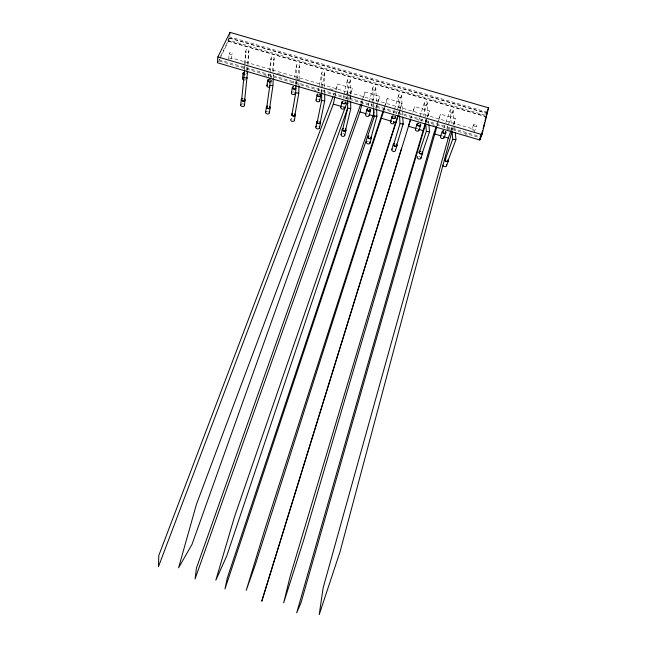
<?xml version="1.0" encoding="UTF-8"?>
<svg xmlns="http://www.w3.org/2000/svg" width="647" height="647" viewBox="0 0 647 647"><rect width="100%" height="100%" fill="white"/><g stroke="black" fill="none" stroke-linecap="round" stroke-linejoin="round"><path stroke-width="0.49" stroke-dasharray="3.23 2.43" d="M324.729 92.885L324.737 87.903M324.745 86.908L324.77 72.974L323.484 71.202L321.866 72.674L319.02 87.078M321.664 92.618L321.688 86.682M321.696 85.687L321.866 72.674M324.77 72.974L321.122 91.696M347.504 99.242L347.221 81.271C346.574 78.926 350.229 77.527 350.253 80.438L350.512 94.486M350.253 80.438L346.088 99.048M298.93 86.172L299.068 80.155M299.092 79.152L299.383 66.107C300.03 63.455 296.261 63.058 296.375 65.792L294.45 77.244M373.23 100.835L372.793 88.768C372.154 86.423 375.818 85.016 375.834 87.927L376.352 101.603M375.834 87.927L372.162 102.566M295.922 83.859L296.019 79.848M296.043 78.837L296.375 65.792C295.719 68.445 299.496 68.841 299.383 66.107L296.277 84.223M399.118 108.025L398.463 96.29C397.832 93.944 401.496 92.529 401.504 95.449L402.701 116.12M401.504 95.449L397.428 109.998M425.637 122.566L424.23 103.844C423.607 101.506 427.279 100.075 427.279 103.002L428.354 116.889M427.279 103.002L423.413 115.554M451.226 123.334L450.094 111.421C449.487 109.084 453.151 107.645 453.143 110.58L455.092 130.573M453.143 110.58L448.25 124.944M273.285 77.616L273.495 72.634M273.535 71.639L274.093 58.699C274.732 56.054 270.964 55.642 271.085 58.384L269.484 69.908M270.22 77.3L271.085 58.384C270.446 61.028 274.215 61.433 274.093 58.699L272.047 73.087M247.704 70.086L248.901 51.315C249.532 48.679 245.755 48.258 245.884 51L244.291 65.493M244.712 68.784L244.97 64.829M245.035 63.843L245.884 51C245.262 53.636 249.03 54.057 248.901 51.315L247.251 65.8M220.627 56.176L228.043 41.068L228.359 37.583M220.053 58.295L228.415 41.262L228.682 38.359M484.91 115.126L228.52 40.106L229.467 38.181L229.734 35.261M228.674 59.152L229.216 53.305M231.319 59.055L232.273 53.62M473.685 124.782L472.011 129.076L472.132 130.273M243.968 68.388L244.186 66.463M246.596 71.591L247.146 66.762M268.554 76.629L268.95 73.75M271.23 78.845L271.91 74.049M270.939 83.455L271.328 80.786M293.487 82.97L293.811 81.061M318.259 90.928L318.825 88.041M335.186 95.465L337.685 83.989L352.356 88.291L348.547 104.49M343.217 98.271L343.864 95.408M344.083 94.454L347.35 80.139M362.118 103.391L362.595 101.49M363.549 97.697L364.981 91.995L379.716 96.322L376.408 108.615M368.264 105.647L369 102.8M369.243 101.854L372.923 87.636M371.152 106.423L371.912 103.528M452.285 130.233L455.399 118.53L440.502 114.163L436.644 125.332M384.075 109.853L385.127 106.076M385.394 105.138L387.229 98.522L402.013 102.865L398.665 114.147M437.178 125.672L440.502 114.163M393.408 113.047L394.225 110.225M394.5 109.278L398.601 95.158M396.304 113.823L397.145 110.952M426.009 122.542L429.422 110.904L414.581 106.553L412.818 112.174M411.047 117.972L411.638 116.072M412.81 112.263L414.581 106.553M411.063 117.803L411.646 115.926M398.301 114.406L402.013 102.865M418.641 120.479L419.547 117.673M419.846 116.735L424.367 102.703M421.553 121.264L422.167 119.355M383.485 109.861L384.108 107.968M384.423 107.03L387.229 98.522M425.71 122.113L429.422 110.904M374.443 111.575L375.43 108.712M375.761 107.758L379.716 96.322M361.058 103.261L362.037 100.439M362.369 99.501L364.981 91.995M443.963 127.936L450.239 110.281M446.891 128.721L447.91 125.882M450.999 130.581L452.018 127.799M453.369 124.095L455.399 118.53M333.545 95.158L334.232 93.297M335.615 89.569L337.685 83.989M348.11 99.638L352.356 88.291M474.17 132.093L476.702 125.664M324.657 74.106L323.031 75.57L321.745 73.807M350.132 81.571L348.507 83.042L347.221 81.271M375.705 89.06L374.063 90.531L372.793 88.768M401.375 96.581L399.725 98.061L398.463 96.29M427.141 104.135L425.483 105.607L424.23 103.844M452.997 111.713L451.339 113.193L450.094 111.421M472.011 129.076L472.787 128.915L474.049 130.904M218.298 61.877L219.616 59.192M229.442 58.99L231.642 57.987L472.52 128.769M228.836 36.62L486.212 111.858M229.329 37.866L486.924 113.193M229.467 38.181L486.398 113.314M228.043 41.068L485.622 116.46M228.415 41.262L485.444 116.492M277.337 73.354L284.122 75.351M296.73 79.055L300.604 80.196M329.695 88.752L333.569 89.893M346.177 93.597L350.051 94.737M218.88 59.726L479.629 136.46M219.357 61.012L478.4 137.261M264.801 75.57L266.742 76.144M314.216 90.119L316.157 90.693M432.422 124.928L434.363 125.494M446.956 129.206L450.83 130.346M465.363 134.625L467.304 135.199M451.598 127.313L451.881 130.29M428.662 120.852L428.896 123.828M399.336 111.931L399.442 113.888M376.505 105.51L376.611 108.437M373.262 101.846L373.481 107.879M350.528 95.489L350.617 100.503M442.597 135.894A1.868 1.326 17.3 0 1 443.049 136.072M419.013 156.226A1.901 1.383 16.8 0 1 419.952 156.509M417.08 128.421A1.86 1.326 16.1 0 1 418.011 128.68M342.87 133.614A1.884 1.375 12.9 0 1 343.8 133.889M342.053 106.423A1.844 1.318 12.5 0 1 342.991 106.512M368.151 141.119A1.892 1.375 14.2 0 1 368.636 141.216M367.286 113.726A1.852 1.318 13.7 0 1 367.755 113.815M292.792 91.89A1.844 1.31 10.1 0 1 293.738 91.979M267.082 111.244A1.876 1.359 9 0 1 267.567 111.244M270.915 80.487A1.48 1.043 9 0 1 270.891 81.029M271.093 80.107A1.852 1.302 9 0 1 271.061 81.417M317.677 126.125A1.884 1.367 11.5 0 1 318.154 126.222M317.847 99.145A1.844 1.31 11.3 0 1 318.761 99.403M241.711 103.932A1.876 1.351 7.7 0 1 243.571 104.118M245.997 72.747A1.48 1.035 7.8 0 1 246.378 73.523M245.86 79.549A1.836 1.294 7.8 0 1 245.173 79.969M246.523 72.868A1.844 1.294 7.8 0 1 246.693 73.2M473.936 125.664A1.569 1.1 18.4 0 0 476.58 125.922A1.569 1.1 18.4 0 0 475.06 124.078A1.569 1.1 18.4 0 0 473.936 125.664M229.604 54.105A1.537 1.059 7.2 0 0 232.2 53.895A1.537 1.059 7.2 0 0 230.429 52.399A1.537 1.059 7.2 0 0 229.604 54.105"/><path stroke-width="0.97" d="M324.729 93.88L324.713 100.851L320.184 122.704M317.289 121.846L321.624 100.544L321.664 92.618M298.93 86.172L298.777 93.2L294.951 114.923M295.897 84.862L295.695 92.893L291.951 114.624M273.236 78.611L272.937 85.582L269.767 107.451M270.179 78.295L269.864 85.267L266.766 107.151M247.639 71.073L244.671 100.002M244.647 69.771L241.663 99.703M217.869 56.928L217.408 62.727L479.791 140.011L481.983 134.6L488.574 107.855L230 32.35L217.869 56.928L481.983 134.6M229.822 34.291L230 32.35M242.479 78.594L243.07 73.208M240.7 105.008L241.291 99.67M244.429 105.38L245.043 100.042M266.912 85.808L267.648 80.446M265.642 112.416L266.386 107.111M269.37 112.788L270.139 107.491M291.425 93.039L292.323 87.725M294.401 120.229L295.331 114.964M316.1 99.97L317.135 94.68M319.634 100.972L320.694 95.691M315.865 126.974L316.925 121.741M319.464 128.041L320.548 122.817M332.857 97.018L158.814 555.433L158.426 566.748L333.31 104.07L334.976 96.419M340.791 107.256L341.98 102M341.082 134.463L342.303 129.271M342.659 129.376L347.649 108.219L347.52 100.236M345.571 130.241L350.763 108.534L350.634 101.506M344.689 135.538L345.935 130.346M479.791 140.011L480.333 137.827M482.605 130.686L479.896 138.903M483.083 128.737L484.53 122.881M485.015 120.924L487.183 112.141L486.14 114.754M360.727 104.199L196.478 567.961L195.062 578.968L359.975 111.939L361.883 104.345M365.571 114.568L366.922 109.351M369.13 115.578L370.505 110.362M452.027 131.204L340.136 551.446L319.206 614.65L323.136 587.864L448.298 137.997L450.999 130.581M371.046 137.803L376.91 116.25L376.651 109.408M370.011 143.06L371.41 137.908M383.17 110.807L227.226 578.183L224.962 588.94L383.817 110.799M436.628 127.588L301.017 602.721L296.698 612.863L433.749 133.711L436.321 126.262M390.448 121.911L391.945 116.727M397.986 115.368L265.577 526.998L246.24 590.347L255.104 565.349L398.382 115.093M425.394 123.043L290.01 576.906L283.677 602.818L303.823 539.533L425.726 123.512L426.308 131.43L419.353 152.134M391.783 149.53L393.327 144.41M393.691 144.516L399.983 123.666L399.555 115.845M396.619 145.389L403.162 123.989L402.757 117.099M395.422 150.614L396.991 145.494M401.65 148.195L261.768 601.209L410.756 118.927M410.473 119.679L408.427 126.238L416.158 128.518M415.406 129.279L417.064 124.135M418.997 130.298L420.671 125.154M374.37 116.185L226.733 555.959L215.831 580.222L234.505 516.807L374.12 112.529M422.297 153.007L429.511 131.762L428.969 124.822M420.93 158.191L422.661 153.113M440.47 136.671L442.281 131.559M350.391 108.494L347.649 108.219L191.973 544.459L178.58 567.815L196.437 504.328L347.754 100.584M444.06 137.69L445.896 132.586M445.112 159.777L452.73 139.226L451.978 131.284M448.064 160.65L455.965 139.566L455.286 132.57M446.535 165.802L448.428 160.763M486.762 112.408L488.574 107.855M480.931 135.935L481.91 133.5M298.679 93.2L296.035 92.942M272.678 85.566L270.017 85.299M246.709 77.972L247.203 77.988L244.307 77.713M321.624 100.544L324.39 100.827M373.481 107.879L373.764 115.926L374.281 115.975M453.135 139.242C451.816 139.226 457.825 139.801 455.067 139.437M400.21 123.674L403.162 123.989L402.709 123.933M426.753 131.454L429.276 131.721M376.182 116.169L376.91 116.25L373.764 115.926M333.31 104.07L340.953 106.326M343.824 107.176L345.733 107.742M359.975 111.939L365.733 113.637M369.574 114.77L373.408 115.902M381.714 118.352L391.338 121.191M393.263 121.765L396.15 122.615M419.054 129.376L422.92 130.516M434.655 133.978L441.019 135.854M443.745 136.654L448.298 137.997M446.26 164.694A1.909 1.383 18.1 0 1 445.306 166.691A1.909 1.383 18.1 0 1 442.847 165.074M448.145 159.655A1.925 1.391 18.1 0 1 447.498 161.596A1.925 1.391 18.1 0 1 444.869 160.537A1.925 1.391 18.1 0 1 445.977 158.782M448.007 160.052A1.537 1.108 18.1 0 1 447.312 161.313A1.537 1.108 18.1 0 1 445.419 160.755A1.537 1.108 18.1 0 1 445.451 159.299M445.484 131.931A1.504 1.068 17.3 0 1 443.996 133.153A1.504 1.068 17.3 0 1 442.766 131.398M443.268 131.05A1.504 1.068 17.3 0 1 443.616 130.977M443.988 136.978A1.868 1.326 17.3 0 1 443.171 138.498A1.868 1.326 17.3 0 1 440.858 137.843A1.868 1.326 17.3 0 1 440.874 136.096M445.605 131.527A1.884 1.334 17.3 0 1 444.999 133.395A1.884 1.334 17.3 0 1 442.419 132.4A1.884 1.334 17.3 0 1 443.47 130.702M420.882 157.456A1.901 1.383 16.8 0 1 419.984 159.016A1.901 1.383 16.8 0 1 417.638 158.321A1.901 1.383 16.8 0 1 417.719 156.517M422.079 151.689A1.917 1.383 16.8 0 1 421.981 153.84A1.917 1.383 16.8 0 1 419.167 153.007A1.917 1.383 16.8 0 1 420.243 151.147M422.248 152.417A1.529 1.108 16.8 0 1 420.704 153.679A1.529 1.108 16.8 0 1 419.482 151.875M419.709 151.657A1.529 1.108 16.8 0 1 420.356 151.43M420.267 124.499A1.496 1.068 16.1 0 1 419.329 125.736A1.496 1.068 16.1 0 1 417.469 124.782A1.496 1.068 16.1 0 1 418.415 123.545M418.933 129.586A1.86 1.326 16.1 0 1 418.083 131.09A1.86 1.326 16.1 0 1 415.778 130.443A1.86 1.326 16.1 0 1 415.827 128.704M420.081 123.787A1.876 1.326 16.1 0 1 420.024 125.858A1.876 1.326 16.1 0 1 417.258 125.073A1.876 1.326 16.1 0 1 418.277 123.278M344.487 134.463A1.884 1.375 12.9 0 1 344.091 136.185A1.884 1.375 12.9 0 1 341.697 135.951A1.884 1.375 12.9 0 1 341.26 134.147M345.425 128.955A1.901 1.375 12.8 0 1 345.336 130.993A1.901 1.375 12.8 0 1 342.587 130.459A1.901 1.375 12.8 0 1 343.161 128.51M345.166 129.125A1.52 1.1 12.8 0 1 345.094 130.759A1.52 1.1 12.8 0 1 342.894 130.33A1.52 1.1 12.8 0 1 343.355 128.769M345.183 102.372A1.488 1.059 12.5 0 1 343.589 103.552A1.488 1.059 12.5 0 1 342.489 101.846M343.824 106.925A1.844 1.318 12.5 0 1 343.88 108.817A1.844 1.318 12.5 0 1 341.301 108.591A1.844 1.318 12.5 0 1 341.244 106.698M345.037 101.676A1.86 1.318 12.5 0 1 345.102 103.569A1.86 1.318 12.5 0 1 342.498 103.342A1.86 1.318 12.5 0 1 342.441 101.45M342.813 101.264A1.86 1.318 12.5 0 1 343.25 101.175M395.39 149.878A1.901 1.383 15.5 0 1 394.46 151.43A1.901 1.383 15.5 0 1 392.114 150.735A1.901 1.383 15.5 0 1 392.236 148.947M396.433 144.079A1.909 1.383 15.5 0 1 396.417 146.157A1.909 1.383 15.5 0 1 393.667 145.615A1.909 1.383 15.5 0 1 394.16 143.634M393.764 121.879A1.86 1.326 14.9 0 1 393.222 123.674A1.86 1.326 14.9 0 1 390.699 122.954A1.86 1.326 14.9 0 1 391.241 121.159M396.174 144.257A1.529 1.108 15.5 0 1 396.166 145.915A1.529 1.108 15.5 0 1 393.966 145.486A1.529 1.108 15.5 0 1 394.363 143.901M394.985 116.824A1.496 1.059 14.9 0 1 394.524 118.247A1.496 1.059 14.9 0 1 392.503 117.657A1.496 1.059 14.9 0 1 392.964 116.225M394.969 116.387A1.868 1.326 14.9 0 1 394.88 118.441A1.868 1.326 14.9 0 1 392.122 117.665A1.868 1.326 14.9 0 1 393.174 115.886M369.785 141.976A1.892 1.375 14.2 0 1 369.162 143.828A1.892 1.375 14.2 0 1 366.606 143.068A1.892 1.375 14.2 0 1 367.229 141.216M371.192 136.824A1.901 1.383 14.2 0 1 370.424 138.717A1.901 1.383 14.2 0 1 367.844 137.674A1.901 1.383 14.2 0 1 369.057 135.967M371.03 137.221A1.52 1.108 14.2 0 1 370.254 138.45A1.52 1.108 14.2 0 1 368.378 137.892A1.52 1.108 14.2 0 1 368.507 136.468M369.728 109.197A1.488 1.059 13.7 0 1 369.68 110.783A1.488 1.059 13.7 0 1 367.528 110.354A1.488 1.059 13.7 0 1 367.949 108.85M369.097 114.883A1.852 1.318 13.7 0 1 368.183 116.363A1.852 1.318 13.7 0 1 365.895 115.716A1.852 1.318 13.7 0 1 366.016 114.009M369.955 109.02A1.86 1.326 13.7 0 1 369.947 111.001A1.86 1.326 13.7 0 1 367.245 110.5A1.86 1.326 13.7 0 1 367.731 108.607M294.167 119.517A1.876 1.367 10.2 0 1 293.439 121.321A1.876 1.367 10.2 0 1 290.907 120.568A1.876 1.367 10.2 0 1 291.635 118.765M294.806 113.937A1.892 1.367 10.2 0 1 294.628 115.95A1.892 1.367 10.2 0 1 291.894 115.409A1.892 1.367 10.2 0 1 292.549 113.492M294.765 114.357A1.512 1.092 10.2 0 1 294.183 115.805A1.512 1.092 10.2 0 1 292.137 115.198A1.512 1.092 10.2 0 1 292.727 113.751M295.566 88.299A1.48 1.051 10.1 0 1 293.245 88.631A1.48 1.051 10.1 0 1 293.447 86.9M294.838 92.691A1.844 1.31 10.1 0 1 294.296 94.381A1.844 1.31 10.1 0 1 291.854 93.928A1.844 1.31 10.1 0 1 291.967 92.157M295.994 88.049A1.852 1.31 10.1 0 1 294.474 89.213A1.852 1.31 10.1 0 1 292.428 88.186A1.852 1.31 10.1 0 1 293.245 86.666M268.869 111.769A1.876 1.359 9 0 1 268.78 113.694A1.876 1.359 9 0 1 266.143 113.435A1.876 1.359 9 0 1 266.232 111.51M269.637 106.472A1.884 1.359 9 0 1 269.419 108.47A1.884 1.359 9 0 1 266.693 107.928A1.884 1.359 9 0 1 267.381 106.027M269.589 106.884A1.512 1.092 9 0 1 268.408 108.405A1.512 1.092 9 0 1 266.831 106.876M267.235 106.423A1.512 1.092 9 0 1 267.559 106.286M270.179 81.595A1.48 1.043 9 0 1 268.19 81.012A1.48 1.043 9 0 1 268.796 79.638M270.001 87.013A1.836 1.302 8.9 0 1 267.421 86.779A1.836 1.302 8.9 0 1 267.47 84.927M269.936 81.926A1.852 1.302 9 0 1 267.704 80.794A1.852 1.302 9 0 1 269.039 79.306M319.278 126.974A1.884 1.367 11.5 0 1 318.85 128.68A1.884 1.367 11.5 0 1 316.456 128.446A1.884 1.367 11.5 0 1 316.051 126.658M316.351 126.4A1.884 1.367 11.5 0 1 316.739 126.222M320.071 121.434A1.892 1.375 11.5 0 1 319.933 123.456A1.892 1.375 11.5 0 1 317.192 122.922A1.892 1.375 11.5 0 1 317.806 120.989M320.039 121.854A1.512 1.1 11.5 0 1 319.481 123.31A1.512 1.1 11.5 0 1 317.434 122.704A1.512 1.1 11.5 0 1 317.992 121.248M319.958 94.535A1.48 1.051 11.3 0 1 319.95 96.039A1.48 1.051 11.3 0 1 317.871 95.829A1.48 1.051 11.3 0 1 317.887 94.333M319.432 99.945A1.844 1.31 11.3 0 1 318.922 101.652A1.844 1.31 11.3 0 1 316.48 101.199A1.844 1.31 11.3 0 1 316.561 99.42M319.82 94.114A1.852 1.318 11.3 0 1 320.338 96.168A1.852 1.318 11.3 0 1 317.523 95.91A1.852 1.318 11.3 0 1 317.984 93.952M244.218 104.677A1.876 1.351 7.7 0 1 243.693 106.351A1.876 1.351 7.7 0 1 241.299 106.108A1.876 1.351 7.7 0 1 240.991 104.361M244.178 98.781A1.884 1.351 7.8 0 1 244.55 100.867A1.884 1.351 7.8 0 1 241.671 100.584A1.884 1.351 7.8 0 1 242.31 98.595M244.275 99.193A1.512 1.084 7.8 0 1 244.178 100.73A1.512 1.084 7.8 0 1 242.059 100.511A1.512 1.084 7.8 0 1 242.156 98.983M244.841 74.413A1.48 1.035 7.8 0 1 243.604 73.758A1.48 1.035 7.8 0 1 243.668 72.723M244.251 80.058A1.836 1.294 7.8 0 1 242.593 79.104A1.836 1.294 7.8 0 1 243.054 77.729M244.849 74.672A1.844 1.294 7.8 0 1 243.183 73.718A1.844 1.294 7.8 0 1 243.652 72.335"/></g></svg>
